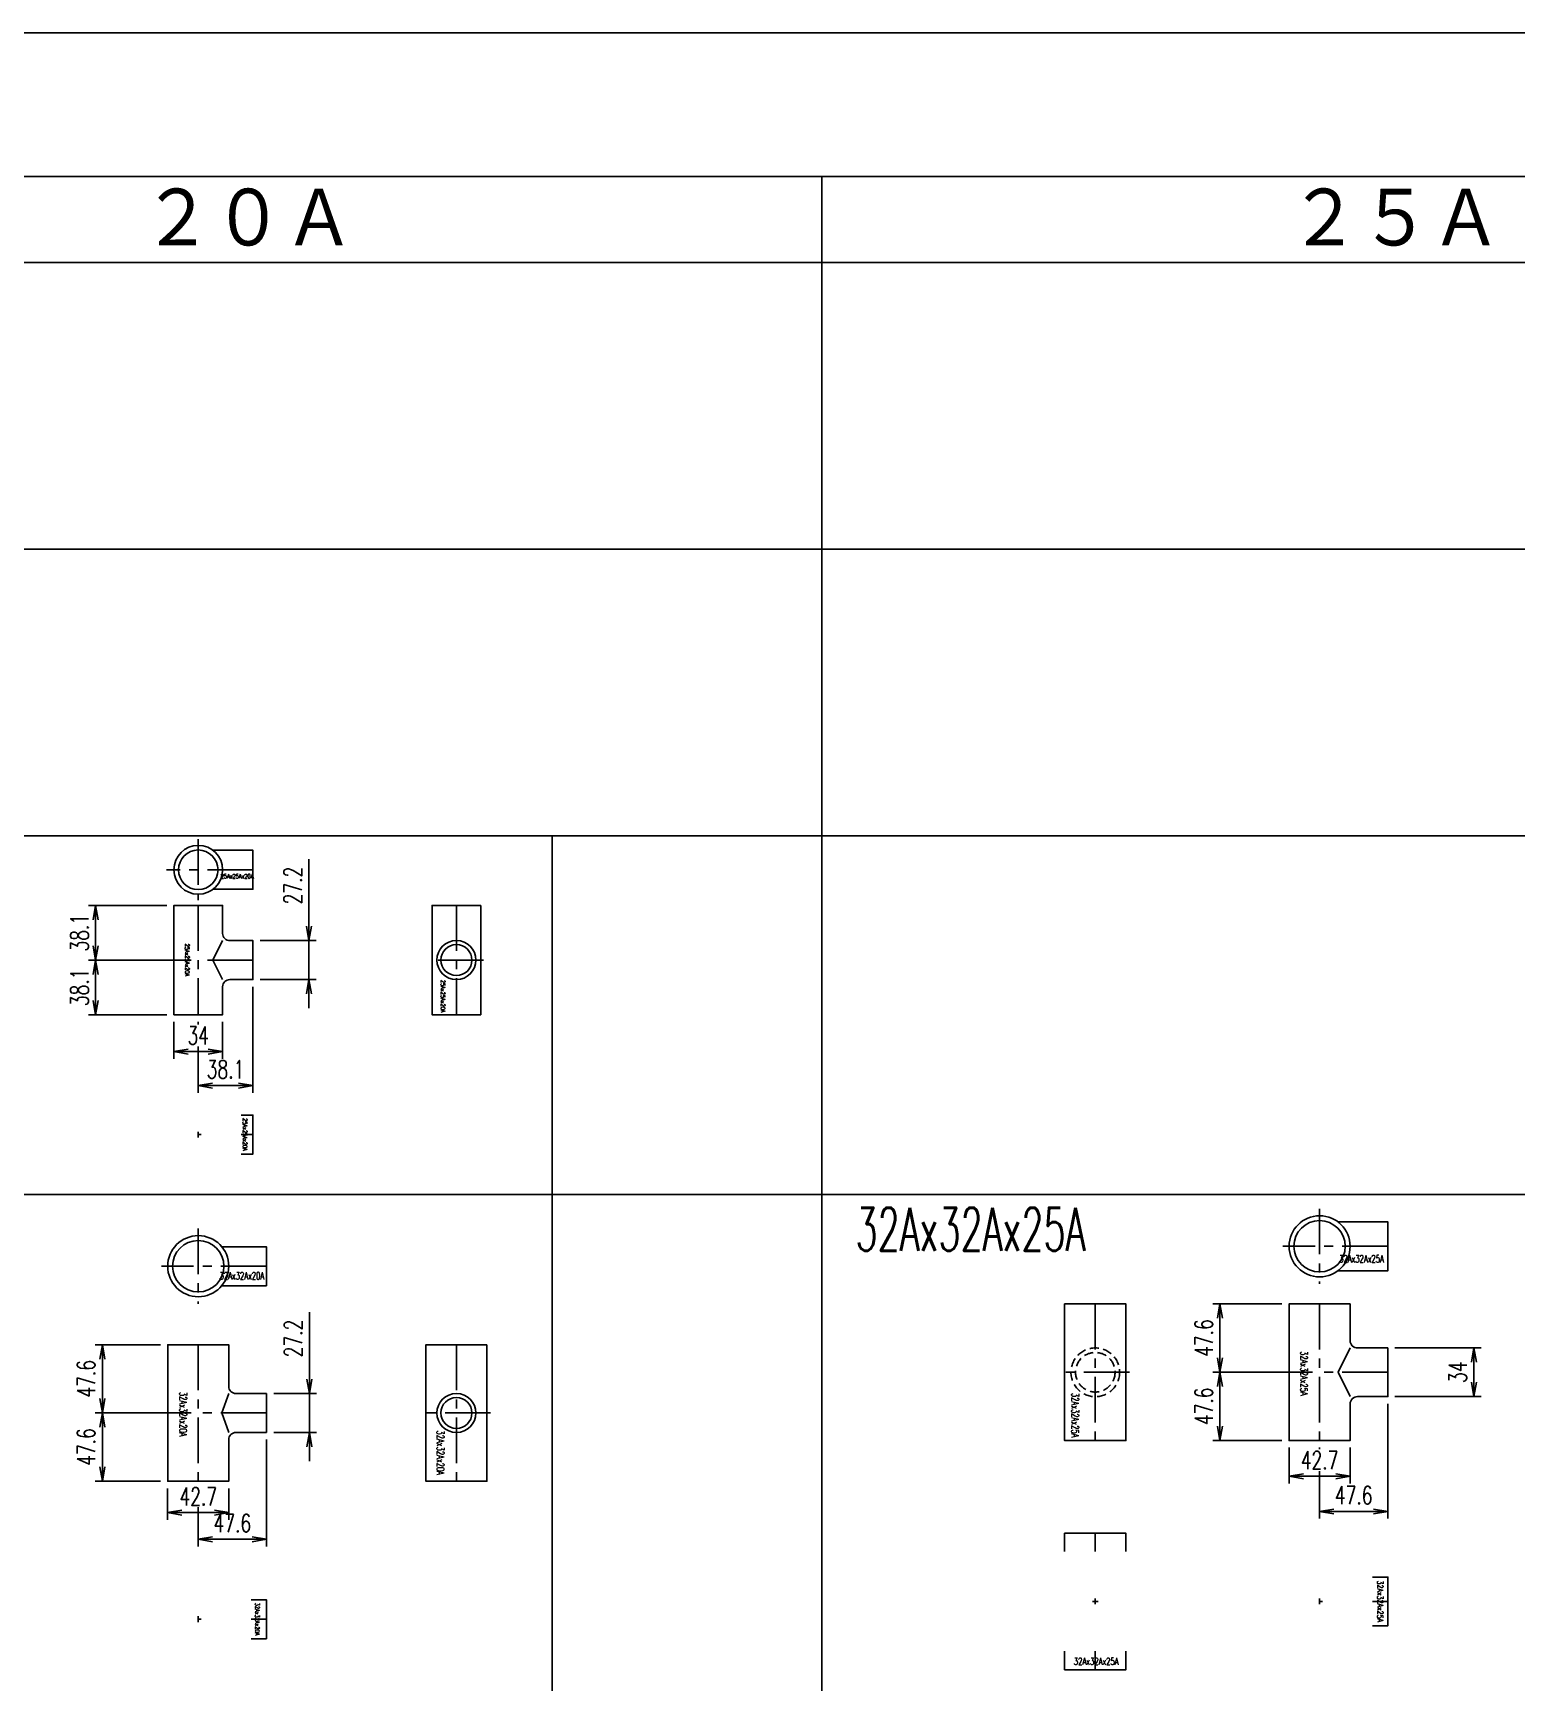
# Model space of a CAD drawing. Header units: millimetres. Extents: x 2090 to 42062, y -14812 to 2738.
# Drawn here: x 9435 to 10470, y 657 to 1808 of the extents above; entities that cross this region are included whole.
import ezdxf

# ---------------------------------------------------------------- set-up
doc = ezdxf.new("R2010")
doc.units = ezdxf.units.MM
doc.header["$PDMODE"] = 35
doc.linetypes.add('CENTER', pattern=[50.8, 31.75, -6.35, 6.35, -6.35])
doc.linetypes.add('HIDDEN', pattern=[9.525, 6.35, -3.175])
for name, color, linetype in [('#配管（SUS)', 220, 'Continuous'), ('DIM', 1, 'Continuous'), ('skeleton', 7, 'Continuous')]:
    doc.layers.add(name, color=color, linetype=linetype)
doc.styles.add('kpk', font='romans.shx', dxfattribs={"width": 0.7, "bigfont": 'extfont2.shx'})
doc.styles.get("Standard").update_dxf_attribs({"font": 'romans.shx', "bigfont": 'extfont.shx'})
doc.dimstyles.new('1／5～KPK', dxfattribs={"dimscale": 5, "dimtxt": 2.5, "dimasz": 2, "dimexe": 1, "dimexo": 1, "dimgap": 1, "dimtad": 3, "dimdsep": 46, "dimtxsty": 'kpk', "dimblk": 'OPEN', "dimcen": 2.5, "dimclrd": 9, "dimclre": 9, "dimclrt": 4, "dimadec": 1, "dimazin": 2, "dimtfac": 1, "dimtmove": 0, "dimatfit": 2, "dimldrblk": 'OPEN', "dimfxl": 1, "dimtfill": 1, "dimlwd": -1, "dimlwe": -1, "dimarcsym": 1})

# ---------------------------------------------------------------- blocks, each defined once
blk = doc.blocks.new('_Open')
at = {"color": 0, "linetype": 'ByBlock', "lineweight": -2}
for p, q in [((-1, 0.17), (0, 0)), ((-1, -0.17), (0, 0)), ((0, 0), (-1, 0))]:
    blk.add_line(p, q, dxfattribs=at)
blk = doc.blocks.new('*D277')
at = {"layer": 'Defpoints', "color": 0, "linetype": 'ByBlock', "transparency": 16777216}
for p in [(9533.5, 1199.1), (9550.5, 1161)]:
    blk.add_point(p, dxfattribs=at)
at = {"layer": 'DIM', "color": 9, "transparency": 16777216}
for p, q in [((9528.5, 1199.1), (9473.9, 1199.1)), ((9478.9, 1171), (9478.9, 1189.1)), ((9545.5, 1161), (9473.9, 1161))]:
    blk.add_line(p, q, dxfattribs=at)
at = {"layer": 'DIM', "color": 9, "linetype": 'ByBlock', "transparency": 16777216, "xscale": 10, "yscale": 10, "zscale": 10}
for p, rotation in [((9478.9, 1199.1), 90), ((9478.9, 1161), 270)]:
    blk.add_blockref('_Open', p, dxfattribs=dict(at, rotation=rotation))
at = {"layer": 'DIM', "color": 4, "linetype": 'ByBlock', "transparency": 16777216, "insert": (9467.7, 1180.1), "char_height": 12.5, "attachment_point": 5, "rotation": 90, "style": 'kpk', "bg_fill": 3, "box_fill_scale": 1.1, "bg_fill_color": 256, "bg_fill_true_color": 13158600, "bg_fill_transparency": 0}
blk.add_mtext('38.1', dxfattribs=at)
at = {"layer": 'Defpoints', "color": 0, "linetype": 'ByBlock', "transparency": 16777216}
blk.add_point((9478.9, 1199.1), dxfattribs=at)
blk = doc.blocks.new('*D278')
at = {"layer": 'Defpoints', "color": 0, "linetype": 'ByBlock', "transparency": 16777216}
for p in [(9550.5, 1161), (9533.5, 1122.9)]:
    blk.add_point(p, dxfattribs=at)
at = {"layer": 'DIM', "color": 9, "transparency": 16777216}
for p, q in [((9545.5, 1161), (9473.9, 1161)), ((9478.9, 1151), (9478.9, 1132.9)), ((9528.5, 1122.9), (9473.9, 1122.9))]:
    blk.add_line(p, q, dxfattribs=at)
at = {"layer": 'DIM', "color": 9, "linetype": 'ByBlock', "transparency": 16777216, "xscale": 10, "yscale": 10, "zscale": 10}
for p, rotation in [((9478.9, 1161), 90), ((9478.9, 1122.9), 270)]:
    blk.add_blockref('_Open', p, dxfattribs=dict(at, rotation=rotation))
at = {"layer": 'DIM', "color": 4, "linetype": 'ByBlock', "transparency": 16777216, "insert": (9467.7, 1142), "char_height": 12.5, "attachment_point": 5, "rotation": 90, "style": 'kpk', "bg_fill": 3, "box_fill_scale": 1.1, "bg_fill_color": 256, "bg_fill_true_color": 13158600, "bg_fill_transparency": 0}
blk.add_mtext('38.1', dxfattribs=at)
at = {"layer": 'Defpoints', "color": 0, "linetype": 'ByBlock', "transparency": 16777216}
blk.add_point((9478.9, 1122.9), dxfattribs=at)
blk = doc.blocks.new('*D279')
at = {"layer": 'Defpoints', "color": 0, "linetype": 'ByBlock', "transparency": 16777216}
for p in [(9588.6, 1147.4), (9550.5, 1122.9)]:
    blk.add_point(p, dxfattribs=at)
at = {"layer": 'DIM', "color": 9, "transparency": 16777216}
for p, q in [((9588.6, 1142.4), (9588.6, 1068.5)), ((9550.5, 1117.9), (9550.5, 1068.5)), ((9560.5, 1073.5), (9578.6, 1073.5))]:
    blk.add_line(p, q, dxfattribs=at)
at = {"layer": 'DIM', "color": 9, "linetype": 'ByBlock', "transparency": 16777216, "xscale": 10, "yscale": 10, "zscale": 10, "rotation": 180}
blk.add_blockref('_Open', (9550.5, 1073.5), dxfattribs=at)
at = {"layer": 'DIM', "color": 9, "linetype": 'ByBlock', "transparency": 16777216, "xscale": 10, "yscale": 10, "zscale": 10}
blk.add_blockref('_Open', (9588.6, 1073.5), dxfattribs=at)
at = {"layer": 'DIM', "color": 4, "linetype": 'ByBlock', "transparency": 16777216, "insert": (9569.5, 1084.8), "char_height": 12.5, "attachment_point": 5, "style": 'kpk', "bg_fill": 3, "box_fill_scale": 1.1, "bg_fill_color": 256, "bg_fill_true_color": 13158600, "bg_fill_transparency": 0}
blk.add_mtext('38.1', dxfattribs=at)
at = {"layer": 'Defpoints', "color": 0, "linetype": 'ByBlock', "transparency": 16777216}
blk.add_point((9588.6, 1073.5), dxfattribs=at)
blk = doc.blocks.new('*D280')
at = {"layer": 'Defpoints', "color": 0, "linetype": 'ByBlock', "transparency": 16777216}
for p in [(9533.5, 1122.9), (9567.5, 1122.9), (9533.5, 1097.2)]:
    blk.add_point(p, dxfattribs=at)
at = {"layer": 'DIM', "color": 9, "transparency": 16777216}
for p, q in [((9533.5, 1117.9), (9533.5, 1092.2)), ((9567.5, 1117.9), (9567.5, 1092.2)), ((9557.5, 1097.2), (9543.5, 1097.2))]:
    blk.add_line(p, q, dxfattribs=at)
at = {"layer": 'DIM', "color": 9, "linetype": 'ByBlock', "transparency": 16777216, "xscale": 10, "yscale": 10, "zscale": 10, "rotation": 180}
blk.add_blockref('_Open', (9533.5, 1097.2), dxfattribs=at)
at = {"layer": 'DIM', "color": 9, "linetype": 'ByBlock', "transparency": 16777216, "xscale": 10, "yscale": 10, "zscale": 10}
blk.add_blockref('_Open', (9567.5, 1097.2), dxfattribs=at)
at = {"layer": 'DIM', "color": 4, "linetype": 'ByBlock', "transparency": 16777216, "insert": (9550.5, 1108.4), "char_height": 12.5, "attachment_point": 5, "style": 'kpk', "bg_fill": 3, "box_fill_scale": 1.1, "bg_fill_color": 256, "bg_fill_true_color": 13158600, "bg_fill_transparency": 0}
blk.add_mtext('34', dxfattribs=at)
blk = doc.blocks.new('*D281')
at = {"layer": 'Defpoints', "color": 0, "linetype": 'ByBlock', "transparency": 16777216}
for p in [(9588.6, 1174.6), (9627.7, 1174.6), (9588.6, 1147.4)]:
    blk.add_point(p, dxfattribs=at)
at = {"layer": 'DIM', "color": 9, "transparency": 16777216}
for p, q in [((9627.7, 1184.6), (9627.7, 1231.3)), ((9593.6, 1174.6), (9632.7, 1174.6)), ((9627.7, 1147.4), (9627.7, 1174.6)), ((9593.6, 1147.4), (9632.7, 1147.4)), ((9627.7, 1137.4), (9627.7, 1127.4))]:
    blk.add_line(p, q, dxfattribs=at)
at = {"layer": 'DIM', "color": 9, "linetype": 'ByBlock', "transparency": 16777216, "xscale": 10, "yscale": 10, "zscale": 10}
for p, rotation in [((9627.7, 1174.6), 270), ((9627.7, 1147.4), 90)]:
    blk.add_blockref('_Open', p, dxfattribs=dict(at, rotation=rotation))
at = {"layer": 'DIM', "color": 4, "linetype": 'ByBlock', "transparency": 16777216, "insert": (9616.4, 1213), "char_height": 12.5, "attachment_point": 5, "rotation": 90, "style": 'kpk', "bg_fill": 3, "box_fill_scale": 1.1, "bg_fill_color": 256, "bg_fill_true_color": 13158600, "bg_fill_transparency": 0}
blk.add_mtext('27.2', dxfattribs=at)
blk = doc.blocks.new('*D282')
at = {"layer": 'Defpoints', "color": 0, "linetype": 'ByBlock', "transparency": 16777216}
for p in [(9483.6, 892.8), (9529.1, 892.8), (9550.5, 845.2)]:
    blk.add_point(p, dxfattribs=at)
at = {"layer": 'DIM', "color": 9, "transparency": 16777216}
for p, q in [((9524.1, 892.8), (9478.6, 892.8)), ((9483.6, 855.2), (9483.6, 882.8)), ((9545.5, 845.2), (9478.6, 845.2))]:
    blk.add_line(p, q, dxfattribs=at)
at = {"layer": 'DIM', "color": 9, "linetype": 'ByBlock', "transparency": 16777216, "xscale": 10, "yscale": 10, "zscale": 10}
for p, rotation in [((9483.6, 892.8), 90), ((9483.6, 845.2), 270)]:
    blk.add_blockref('_Open', p, dxfattribs=dict(at, rotation=rotation))
at = {"layer": 'DIM', "color": 4, "linetype": 'ByBlock', "transparency": 16777216, "insert": (9472.3, 869), "char_height": 12.5, "attachment_point": 5, "rotation": 90, "style": 'kpk', "bg_fill": 3, "box_fill_scale": 1.1, "bg_fill_color": 256, "bg_fill_true_color": 13158600, "bg_fill_transparency": 0}
blk.add_mtext('47.6', dxfattribs=at)
blk = doc.blocks.new('*D283')
at = {"layer": 'Defpoints', "color": 0, "linetype": 'ByBlock', "transparency": 16777216}
for p in [(9550.5, 845.2), (9483.6, 797.6), (9529.1, 797.6)]:
    blk.add_point(p, dxfattribs=at)
at = {"layer": 'DIM', "color": 9, "transparency": 16777216}
for p, q in [((9545.5, 845.2), (9478.6, 845.2)), ((9483.6, 835.2), (9483.6, 807.6)), ((9524.1, 797.6), (9478.6, 797.6))]:
    blk.add_line(p, q, dxfattribs=at)
at = {"layer": 'DIM', "color": 9, "linetype": 'ByBlock', "transparency": 16777216, "xscale": 10, "yscale": 10, "zscale": 10}
for p, rotation in [((9483.6, 845.2), 90), ((9483.6, 797.6), 270)]:
    blk.add_blockref('_Open', p, dxfattribs=dict(at, rotation=rotation))
at = {"layer": 'DIM', "color": 4, "linetype": 'ByBlock', "transparency": 16777216, "insert": (9472.3, 821.4), "char_height": 12.5, "attachment_point": 5, "rotation": 90, "style": 'kpk', "bg_fill": 3, "box_fill_scale": 1.1, "bg_fill_color": 256, "bg_fill_true_color": 13158600, "bg_fill_transparency": 0}
blk.add_mtext('47.6', dxfattribs=at)
blk = doc.blocks.new('*D284')
at = {"layer": 'Defpoints', "color": 0, "linetype": 'ByBlock', "transparency": 16777216}
for p in [(9598.1, 831.6), (9550.5, 797.6), (9598.1, 757.1)]:
    blk.add_point(p, dxfattribs=at)
at = {"layer": 'DIM', "color": 9, "transparency": 16777216}
for p, q in [((9598.1, 826.6), (9598.1, 752.1)), ((9550.5, 792.6), (9550.5, 752.1)), ((9560.5, 757.1), (9588.1, 757.1))]:
    blk.add_line(p, q, dxfattribs=at)
at = {"layer": 'DIM', "color": 9, "linetype": 'ByBlock', "transparency": 16777216, "xscale": 10, "yscale": 10, "zscale": 10, "rotation": 180}
blk.add_blockref('_Open', (9550.5, 757.1), dxfattribs=at)
at = {"layer": 'DIM', "color": 9, "linetype": 'ByBlock', "transparency": 16777216, "xscale": 10, "yscale": 10, "zscale": 10}
blk.add_blockref('_Open', (9598.1, 757.1), dxfattribs=at)
at = {"layer": 'DIM', "color": 4, "linetype": 'ByBlock', "transparency": 16777216, "insert": (9574.3, 768.3), "char_height": 12.5, "attachment_point": 5, "style": 'kpk', "bg_fill": 3, "box_fill_scale": 1.1, "bg_fill_color": 256, "bg_fill_true_color": 13158600, "bg_fill_transparency": 0}
blk.add_mtext('47.6', dxfattribs=at)
blk = doc.blocks.new('*D285')
at = {"layer": 'Defpoints', "color": 0, "linetype": 'ByBlock', "transparency": 16777216}
for p in [(9529.1, 797.6), (9571.8, 797.6), (9529.1, 775.7)]:
    blk.add_point(p, dxfattribs=at)
at = {"layer": 'DIM', "color": 9, "transparency": 16777216}
for p, q in [((9529.1, 792.6), (9529.1, 770.7)), ((9571.8, 792.6), (9571.8, 770.7)), ((9561.8, 775.7), (9539.1, 775.7))]:
    blk.add_line(p, q, dxfattribs=at)
at = {"layer": 'DIM', "color": 9, "linetype": 'ByBlock', "transparency": 16777216, "xscale": 10, "yscale": 10, "zscale": 10, "rotation": 180}
blk.add_blockref('_Open', (9529.1, 775.7), dxfattribs=at)
at = {"layer": 'DIM', "color": 9, "linetype": 'ByBlock', "transparency": 16777216, "xscale": 10, "yscale": 10, "zscale": 10}
blk.add_blockref('_Open', (9571.8, 775.7), dxfattribs=at)
at = {"layer": 'DIM', "color": 4, "linetype": 'ByBlock', "transparency": 16777216, "insert": (9550.5, 787), "char_height": 12.5, "attachment_point": 5, "style": 'kpk', "bg_fill": 3, "box_fill_scale": 1.1, "bg_fill_color": 256, "bg_fill_true_color": 13158600, "bg_fill_transparency": 0}
blk.add_mtext('42.7', dxfattribs=at)
blk = doc.blocks.new('*D286')
at = {"layer": 'Defpoints', "color": 0, "linetype": 'ByBlock', "transparency": 16777216}
for p in [(9598.1, 858.8), (9628, 858.8), (9598.1, 831.6)]:
    blk.add_point(p, dxfattribs=at)
at = {"layer": 'DIM', "color": 9, "transparency": 16777216}
for p, q in [((9628, 868.8), (9628, 915.4)), ((9603.1, 858.8), (9633, 858.8)), ((9628, 831.6), (9628, 858.8)), ((9603.1, 831.6), (9633, 831.6)), ((9628, 821.6), (9628, 811.6))]:
    blk.add_line(p, q, dxfattribs=at)
at = {"layer": 'DIM', "color": 9, "linetype": 'ByBlock', "transparency": 16777216, "xscale": 10, "yscale": 10, "zscale": 10}
for p, rotation in [((9628, 858.8), 270), ((9628, 831.6), 90)]:
    blk.add_blockref('_Open', p, dxfattribs=dict(at, rotation=rotation))
at = {"layer": 'DIM', "color": 4, "linetype": 'ByBlock', "transparency": 16777216, "insert": (9616.7, 897.1), "char_height": 12.5, "attachment_point": 5, "rotation": 90, "style": 'kpk', "bg_fill": 3, "box_fill_scale": 1.1, "bg_fill_color": 256, "bg_fill_true_color": 13158600, "bg_fill_transparency": 0}
blk.add_mtext('27.2', dxfattribs=at)
blk = doc.blocks.new('*D296')
at = {"layer": 'Defpoints', "color": 0, "linetype": 'ByBlock', "transparency": 16777216}
for p in [(10263.1, 921.2), (10311.3, 921.2), (10332.6, 873.6)]:
    blk.add_point(p, dxfattribs=at)
at = {"layer": 'DIM', "color": 9, "transparency": 16777216}
for p, q in [((10306.3, 921.2), (10258.1, 921.2)), ((10263.1, 883.6), (10263.1, 911.2)), ((10327.6, 873.6), (10258.1, 873.6))]:
    blk.add_line(p, q, dxfattribs=at)
at = {"layer": 'DIM', "color": 9, "linetype": 'ByBlock', "transparency": 16777216, "xscale": 10, "yscale": 10, "zscale": 10}
for p, rotation in [((10263.1, 921.2), 90), ((10263.1, 873.6), 270)]:
    blk.add_blockref('_Open', p, dxfattribs=dict(at, rotation=rotation))
at = {"layer": 'DIM', "color": 4, "linetype": 'ByBlock', "transparency": 16777216, "insert": (10251.9, 897.4), "char_height": 12.5, "attachment_point": 5, "rotation": 90, "style": 'kpk', "bg_fill": 3, "box_fill_scale": 1.1, "bg_fill_color": 256, "bg_fill_true_color": 13158600, "bg_fill_transparency": 0}
blk.add_mtext('47.6', dxfattribs=at)
blk = doc.blocks.new('*D297')
at = {"layer": 'Defpoints', "color": 0, "linetype": 'ByBlock', "transparency": 16777216}
for p in [(10332.6, 873.6), (10263.1, 826), (10311.3, 826)]:
    blk.add_point(p, dxfattribs=at)
at = {"layer": 'DIM', "color": 9, "transparency": 16777216}
for p, q in [((10327.6, 873.6), (10258.1, 873.6)), ((10263.1, 863.6), (10263.1, 836)), ((10306.3, 826), (10258.1, 826))]:
    blk.add_line(p, q, dxfattribs=at)
at = {"layer": 'DIM', "color": 9, "linetype": 'ByBlock', "transparency": 16777216, "xscale": 10, "yscale": 10, "zscale": 10}
for p, rotation in [((10263.1, 873.6), 90), ((10263.1, 826), 270)]:
    blk.add_blockref('_Open', p, dxfattribs=dict(at, rotation=rotation))
at = {"layer": 'DIM', "color": 4, "linetype": 'ByBlock', "transparency": 16777216, "insert": (10251.9, 849.8), "char_height": 12.5, "attachment_point": 5, "rotation": 90, "style": 'kpk', "bg_fill": 3, "box_fill_scale": 1.1, "bg_fill_color": 256, "bg_fill_true_color": 13158600, "bg_fill_transparency": 0}
blk.add_mtext('47.6', dxfattribs=at)
blk = doc.blocks.new('*D298')
at = {"layer": 'Defpoints', "color": 0, "linetype": 'ByBlock', "transparency": 16777216}
for p in [(10380.2, 856.6), (10332.6, 826), (10380.2, 776.5)]:
    blk.add_point(p, dxfattribs=at)
at = {"layer": 'DIM', "color": 9, "transparency": 16777216}
for p, q in [((10380.2, 851.6), (10380.2, 771.5)), ((10332.6, 821), (10332.6, 771.5)), ((10342.6, 776.5), (10370.2, 776.5))]:
    blk.add_line(p, q, dxfattribs=at)
at = {"layer": 'DIM', "color": 9, "linetype": 'ByBlock', "transparency": 16777216, "xscale": 10, "yscale": 10, "zscale": 10, "rotation": 180}
blk.add_blockref('_Open', (10332.6, 776.5), dxfattribs=at)
at = {"layer": 'DIM', "color": 9, "linetype": 'ByBlock', "transparency": 16777216, "xscale": 10, "yscale": 10, "zscale": 10}
blk.add_blockref('_Open', (10380.2, 776.5), dxfattribs=at)
at = {"layer": 'DIM', "color": 4, "linetype": 'ByBlock', "transparency": 16777216, "insert": (10356.4, 787.8), "char_height": 12.5, "attachment_point": 5, "style": 'kpk', "bg_fill": 3, "box_fill_scale": 1.1, "bg_fill_color": 256, "bg_fill_true_color": 13158600, "bg_fill_transparency": 0}
blk.add_mtext('47.6', dxfattribs=at)
blk = doc.blocks.new('*D299')
at = {"layer": 'Defpoints', "color": 0, "linetype": 'ByBlock', "transparency": 16777216}
for p in [(10311.3, 826), (10354, 826), (10311.3, 801)]:
    blk.add_point(p, dxfattribs=at)
at = {"layer": 'DIM', "color": 9, "transparency": 16777216}
for p, q in [((10311.3, 821), (10311.3, 796)), ((10354, 821), (10354, 796)), ((10344, 801), (10321.3, 801))]:
    blk.add_line(p, q, dxfattribs=at)
at = {"layer": 'DIM', "color": 9, "linetype": 'ByBlock', "transparency": 16777216, "xscale": 10, "yscale": 10, "zscale": 10, "rotation": 180}
blk.add_blockref('_Open', (10311.3, 801), dxfattribs=at)
at = {"layer": 'DIM', "color": 9, "linetype": 'ByBlock', "transparency": 16777216, "xscale": 10, "yscale": 10, "zscale": 10}
blk.add_blockref('_Open', (10354, 801), dxfattribs=at)
at = {"layer": 'DIM', "color": 4, "linetype": 'ByBlock', "transparency": 16777216, "insert": (10332.6, 812.3), "char_height": 12.5, "attachment_point": 5, "style": 'kpk', "bg_fill": 3, "box_fill_scale": 1.1, "bg_fill_color": 256, "bg_fill_true_color": 13158600, "bg_fill_transparency": 0}
blk.add_mtext('42.7', dxfattribs=at)
blk = doc.blocks.new('*D310')
at = {"layer": 'Defpoints', "color": 0, "linetype": 'ByBlock', "transparency": 16777216}
for p in [(10380.2, 890.6), (10440.3, 890.6), (10380.2, 856.6)]:
    blk.add_point(p, dxfattribs=at)
at = {"layer": 'DIM', "color": 9, "transparency": 16777216}
for p, q in [((10385.2, 890.6), (10445.3, 890.6)), ((10440.3, 866.6), (10440.3, 880.6)), ((10385.2, 856.6), (10445.3, 856.6))]:
    blk.add_line(p, q, dxfattribs=at)
at = {"layer": 'DIM', "color": 9, "linetype": 'ByBlock', "transparency": 16777216, "xscale": 10, "yscale": 10, "zscale": 10}
for p, rotation in [((10440.3, 890.6), 90), ((10440.3, 856.6), 270)]:
    blk.add_blockref('_Open', p, dxfattribs=dict(at, rotation=rotation))
at = {"layer": 'DIM', "color": 4, "linetype": 'ByBlock', "transparency": 16777216, "insert": (10429, 873.6), "char_height": 12.5, "attachment_point": 5, "rotation": 90, "style": 'kpk', "bg_fill": 3, "box_fill_scale": 1.1, "bg_fill_color": 256, "bg_fill_true_color": 13158600, "bg_fill_transparency": 0}
blk.add_mtext('34', dxfattribs=at)
blk = doc.blocks.new('(SUS)25A×20A-RT-1')
at = {"layer": '#配管（SUS)', "color": 2, "linetype": 'CENTER'}
for p, q in [((0, 38.1), (0, -38.1)), ((38.1, 0), (0, 0))]:
    blk.add_line(p, q, dxfattribs=at)
at = {"layer": '#配管（SUS)', "color": 0, "linetype": 'ByBlock'}
blk.add_lwpolyline([(22, 13.6, -0.414214), (17, 18.6), (17, 38.1), (-17, 38.1), (-17, -38.1), (17, -38.1), (17, -18.6, -0.414214), (22, -13.6), (38.1, -13.6), (38.1, 13.6)], format="xyb", close=True, dxfattribs=at)
blk.add_lwpolyline([(17, 13.6), (10.2, 0), (17, -13.6)], dxfattribs=at)
at = {"layer": 'Defpoints', "color": 5, "insert": (-7.7, 0), "char_height": 3, "attachment_point": 5, "rotation": 270}
blk.add_mtext('{\\W0.7;25Ax25Ax20A}', dxfattribs=at)
blk = doc.blocks.new('(SUS)25A×20A-RT-2')
at = {"layer": '#配管（SUS)', "color": 2, "linetype": 'CENTER'}
for p, q in [((0, 38.1), (0, -38.1)), ((19, 0), (-19, 0))]:
    blk.add_line(p, q, dxfattribs=at)
at = {"layer": '#配管（SUS)', "color": 0, "linetype": 'ByBlock'}
blk.add_lwpolyline([(17, 38.1), (17, -38.1), (-17, -38.1), (-17, 38.1)], close=True, dxfattribs=at)
for radius in [13.6, 10.8]:
    blk.add_circle((0, 0), radius, dxfattribs=at)
at = {"layer": 'Defpoints', "color": 5, "insert": (-9.4, -25.3), "char_height": 3, "attachment_point": 5, "rotation": 270}
blk.add_mtext('{\\W0.7;25Ax25Ax20A}', dxfattribs=at)
blk = doc.blocks.new('(SUS)25A×20A-RT-3')
at = {"layer": '#配管（SUS)', "color": 2, "linetype": 'CENTER'}
for p, q in [((0, 21.3), (0, -21.3)), ((38.1, 0), (-22.1, 0))]:
    blk.add_line(p, q, dxfattribs=at)
at = {"layer": '#配管（SUS)', "color": 0, "linetype": 'ByBlock'}
blk.add_lwpolyline([(10.2, -13.6), (38.1, -13.6), (38.1, 13.6), (10.2, 13.6)], dxfattribs=at)
for radius in [17, 13.8]:
    blk.add_circle((0, 0), radius, dxfattribs=at)
at = {"layer": 'Defpoints', "color": 5, "insert": (27.1, -4.5), "char_height": 3, "attachment_point": 5}
blk.add_mtext('{\\W0.7;25Ax25Ax20A}', dxfattribs=at)
blk = doc.blocks.new('(SUS)25A×20A-RT-6')
at = {"layer": '#配管（SUS)', "color": 2, "linetype": 'CENTER'}
for p, q in [((0, 2), (0, -2)), ((0, 2), (0, -2)), ((0, 0), (2, 0)), ((38.1, 0), (30, 0)), ((0, 0), (2, 0))]:
    blk.add_line(p, q, dxfattribs=at)
at = {"layer": '#配管（SUS)', "color": 0, "linetype": 'ByBlock'}
blk.add_lwpolyline([(30, -13.6), (38.1, -13.6), (38.1, 13.6), (30, 13.6)], dxfattribs=at)
at = {"layer": 'Defpoints', "color": 5, "insert": (32.6, 0), "char_height": 3, "attachment_point": 5, "rotation": 270}
blk.add_mtext('{\\W0.7;25Ax25Ax20A}', dxfattribs=at)
blk = doc.blocks.new('(SUS)32A×20A-RT-1')
at = {"layer": '#配管（SUS)', "color": 2, "linetype": 'CENTER'}
for p, q in [((0, 47.6), (0, -47.6)), ((47.6, 0), (0, 0))]:
    blk.add_line(p, q, dxfattribs=at)
at = {"layer": '#配管（SUS)', "color": 0, "linetype": 'ByBlock'}
blk.add_lwpolyline([(47.6, 13.6), (47.6, -13.6), (26.3, -13.6, 0.414214), (21.3, -18.6), (21.3, -47.6), (-21.3, -47.6), (-21.3, 47.6), (21.3, 47.6), (21.3, 18.6, 0.414214), (26.3, 13.6)], format="xyb", close=True, dxfattribs=at)
blk.add_lwpolyline([(21.3, 13.6), (16.5, 0), (21.3, -13.6)], dxfattribs=at)
at = {"layer": 'Defpoints', "color": 5, "insert": (-10.5, -0.9), "char_height": 5, "attachment_point": 5, "rotation": 270}
blk.add_mtext('{\\W0.7;32Ax32Ax20A}', dxfattribs=at)
blk = doc.blocks.new('(SUS)32A×20A-RT-2')
at = {"layer": '#配管（SUS)', "color": 2, "linetype": 'CENTER'}
for p, q in [((0, 47.6), (0, -47.6)), ((23.8, 0), (-23.8, 0))]:
    blk.add_line(p, q, dxfattribs=at)
at = {"layer": '#配管（SUS)', "color": 0, "linetype": 'ByBlock'}
blk.add_lwpolyline([(21.3, 47.6), (21.3, -47.6), (-21.3, -47.6), (-21.3, 47.6)], close=True, dxfattribs=at)
for radius in [13.6, 10.8]:
    blk.add_circle((0, 0), radius, dxfattribs=at)
at = {"layer": 'Defpoints', "color": 5, "insert": (-11.1, -27.8), "char_height": 5, "attachment_point": 5, "rotation": 270}
blk.add_mtext('{\\W0.7;32Ax32Ax20A}', dxfattribs=at)
blk = doc.blocks.new('(SUS)32A×20A-RT-3')
at = {"layer": '#配管（SUS)', "color": 2, "linetype": 'CENTER'}
for p, q in [((0, 26.2), (0, -26.2)), ((47.6, 0), (-25.7, 0))]:
    blk.add_line(p, q, dxfattribs=at)
at = {"layer": '#配管（SUS)', "color": 0, "linetype": 'ByBlock'}
blk.add_lwpolyline([(16.5, -13.6), (47.6, -13.6), (47.6, 13.6), (16.5, 13.6)], dxfattribs=at)
for radius in [21.3, 17.9]:
    blk.add_circle((0, 0), radius, dxfattribs=at)
at = {"layer": 'Defpoints', "color": 5, "insert": (30.4, -6.7), "char_height": 5, "attachment_point": 5}
blk.add_mtext('{\\W0.7;32Ax32Ax20A}', dxfattribs=at)
blk = doc.blocks.new('(SUS)32A×20A-RT-6')
at = {"layer": '#配管（SUS)', "color": 2, "linetype": 'CENTER'}
for p, q in [((0, 2), (0, -2)), ((0, 2), (0, -2)), ((0, 0), (2, 0)), ((47.6, 0), (37, 0)), ((0, 0), (2, 0))]:
    blk.add_line(p, q, dxfattribs=at)
at = {"layer": '#配管（SUS)', "color": 0, "linetype": 'ByBlock'}
blk.add_lwpolyline([(37, 13.6), (47.6, 13.6), (47.6, -13.6), (37, -13.6)], dxfattribs=at)
at = {"layer": 'Defpoints', "color": 5, "insert": (41.2, 0), "char_height": 3, "attachment_point": 5, "rotation": 270}
blk.add_mtext('{\\W0.7;32Ax32Ax20A}', dxfattribs=at)
blk = doc.blocks.new('（SUS)32A×25A-RT-1')
at = {"layer": '#配管（SUS)', "color": 2, "linetype": 'CENTER'}
for p, q in [((0, 47.6), (0, -47.6)), ((47.6, 0), (0, 0))]:
    blk.add_line(p, q, dxfattribs=at)
at = {"layer": '#配管（SUS)', "color": 0, "linetype": 'ByBlock'}
blk.add_lwpolyline([(47.6, 17), (26.4, 17, -0.414214), (21.3, 22), (21.3, 47.6), (-21.3, 47.6), (-21.3, -47.6), (21.3, -47.6), (21.3, -22, -0.414214), (26.4, -17), (47.6, -17)], format="xyb", close=True, dxfattribs=at)
blk.add_lwpolyline([(21.3, 17), (12.9, 0), (21.3, -17)], dxfattribs=at)
at = {"layer": 'Defpoints', "color": 5, "insert": (-10.9, -0.9), "char_height": 5, "attachment_point": 5, "rotation": 270}
blk.add_mtext('{\\W0.7;32Ax32Ax25A}', dxfattribs=at)
blk = doc.blocks.new('（SUS)32A×25A-RT-3')
at = {"layer": '#配管（SUS)', "color": 2, "linetype": 'CENTER'}
for p, q in [((0, 26.2), (0, -26.2)), ((47.6, 0), (-25.7, 0))]:
    blk.add_line(p, q, dxfattribs=at)
at = {"layer": '#配管（SUS)', "color": 0, "linetype": 'ByBlock'}
blk.add_lwpolyline([(12.9, 17), (47.6, 17), (47.6, -17), (12.9, -17)], dxfattribs=at)
for radius in [21.3, 17.9]:
    blk.add_circle((0, 0), radius, dxfattribs=at)
at = {"layer": 'Defpoints', "color": 5, "insert": (29.2, -8.7), "char_height": 5, "attachment_point": 5}
blk.add_mtext('{\\W0.7;32Ax32Ax25A}', dxfattribs=at)
blk = doc.blocks.new('（SUS)32A×25A-RT-4')
at = {"layer": '#配管（SUS)', "color": 2, "linetype": 'CENTER'}
for p, q in [((0, 47.6), (0, -47.6)), ((23.8, 0), (-23.8, 0))]:
    blk.add_line(p, q, dxfattribs=at)
at = {"layer": '#配管（SUS)', "color": 0, "linetype": 'ByBlock'}
blk.add_lwpolyline([(-21.4, 47.6), (-21.4, -47.6), (21.3, -47.6), (21.3, 47.6)], close=True, dxfattribs=at)
at = {"layer": '#配管（SUS)', "color": 252, "linetype": 'HIDDEN'}
for radius in [17, 13.8]:
    blk.add_circle((0, 0), radius, dxfattribs=at)
at = {"layer": 'Defpoints', "color": 5, "insert": (-14, -30), "char_height": 5, "attachment_point": 5, "rotation": 270}
blk.add_mtext('{\\W0.7;32Ax32Ax25A}', dxfattribs=at)
blk = doc.blocks.new('（SUS)32A×25A-RT-5')
at = {"layer": '#配管（SUS)', "color": 2, "linetype": 'CENTER'}
for p, q in [((0, 47.6), (0, 34.8)), ((-2, 0), (2, 0)), ((0, 2), (0, -2)), ((0, -34.8), (0, -47.6))]:
    blk.add_line(p, q, dxfattribs=at)
at = {"layer": '#配管（SUS)', "color": 0, "linetype": 'ByBlock'}
for points in [[(21.3, 34.8), (21.3, 47.6), (-21.4, 47.6), (-21.4, 34.8)], [(-21.4, -34.8), (-21.4, -47.6), (21.3, -47.6), (21.3, -34.8)]]:
    blk.add_lwpolyline(points, dxfattribs=at)
at = {"layer": 'Defpoints', "color": 5, "insert": (0.6, -41.8), "char_height": 5, "attachment_point": 5}
blk.add_mtext('{\\W0.7;32Ax32Ax25A}', dxfattribs=at)
blk = doc.blocks.new('（SUS)32A×25A-RT-6')
at = {"layer": '#配管（SUS)', "color": 2, "linetype": 'CENTER'}
for p, q in [((0, 2), (0, -2)), ((0, 0), (2, 0)), ((47.6, 0), (36.975, 0))]:
    blk.add_line(p, q, dxfattribs=at)
at = {"layer": '#配管（SUS)', "color": 0, "linetype": 'ByBlock'}
blk.add_lwpolyline([(36.975, -17), (47.6, -17), (47.6, 17), (36.975, 17)], dxfattribs=at)
at = {"layer": 'Defpoints', "color": 5, "insert": (42.2875, 0), "char_height": 4, "attachment_point": 5, "rotation": 270}
blk.add_mtext('{\\W0.7;32Ax32Ax25A}', dxfattribs=at)

msp = doc.modelspace()

# ---------------------------------------------------------------- linework, layer by layer
at = {"layer": 'skeleton'}
for p, q in [((8325.36, 1807.568), (21142.157, 1807.568)), ((8385.36, 1707.568), (21142.157, 1707.568)), ((9985.36, 1707.568), (9985.36, -7094.106)), ((8325.36, 1647.568), (21142.157, 1647.568)), ((8325.36, 1447.568), (21142.157, 1447.568)), ((8325.36, 1247.568), (21142.157, 1247.568)), ((8325.36, 997.568), (21142.157, 997.568))]:
    msp.add_line(p, q, dxfattribs=at)
for points in [[(9797.28, 1247.568), (9985.36, 1247.568), (9985.36, 997.568), (9797.28, 997.568)], [(9797.28, 997.568), (9985.36, 997.568), (9985.36, 647.568), (9797.28, 647.568)]]:
    msp.add_lwpolyline(points, close=True, dxfattribs=at)

# ---------------------------------------------------------------- block references
at = {"layer": '#配管（SUS)'}
for name, p in [('(SUS)25A×20A-RT-2', (9730.558, 1161.036)), ('(SUS)25A×20A-RT-6', (9550.477, 1039.33)), ('（SUS)32A×25A-RT-3', (10332.62, 961.403)), ('(SUS)32A×20A-RT-3', (9550.477, 947.542)), ('（SUS)32A×25A-RT-4', (10176.177, 873.572)), ('(SUS)32A×20A-RT-2', (9730.558, 845.171)), ('（SUS)32A×25A-RT-5', (10176.177, 713.747)), ('（SUS)32A×25A-RT-6', (10332.62, 713.747)), ('(SUS)32A×20A-RT-6', (9550.477, 701.368))]:
    msp.add_blockref(name, p, dxfattribs=at)

# ---------------------------------------------------------------- texts
at = {"color": 71, "insert": (10008.918, 973.336), "char_height": 30, "attachment_point": 4}
msp.add_mtext('{\\W0.6;32Ax32Ax25A}', dxfattribs=at)
at = {"layer": 'skeleton', "char_height": 45, "attachment_point": 5}
for s, insert in [('２０Ａ', (9585.36, 1677.568)), ('２５Ａ', (10385.36, 1677.568))]:
    msp.add_mtext(s, dxfattribs=dict(at, insert=insert))

# ---------------------------------------------------------------- dimensions: what is measured, and where the dimension line sits
at = {"layer": 'DIM', "linetype": 'ByBlock'}
for base, p1, p2, picture, middle in [((9478.908, 1199.136), (9550.477, 1161.036), (9533.477, 1199.136), '*D277', (9467.658, 1180.086)), ((10263.132, 921.172), (10332.62, 873.572), (10311.27, 921.172), '*D296', (10251.882, 897.372)), ((9483.593, 892.771), (9550.477, 845.171), (9529.127, 892.771), '*D282', (9472.343, 868.971))]:
    dim = msp.add_linear_dim(base=base, p1=p1, p2=p2, angle=90, dimstyle='1／5～KPK', dxfattribs=at)
    dim.commit()
    dim.dimension.update_dxf_attribs({"geometry": picture, "text_midpoint": middle})

# ---------------------------------------------------------------- next in the draw order: dimensions: what is measured, and where the dimension line sits
for base, p1, p2, picture, middle in [((9478.908, 1122.936), (9550.477, 1161.036), (9533.477, 1122.936), '*D278', (9467.658, 1141.986)), ((10263.132, 825.972), (10332.62, 873.572), (10311.27, 825.972), '*D297', (10251.882, 849.772)), ((9483.593, 797.571), (9550.477, 845.171), (9529.127, 797.571), '*D283', (9472.343, 821.371))]:
    dim = msp.add_linear_dim(base=base, p1=p1, p2=p2, angle=90, dimstyle='1／5～KPK', dxfattribs=at)
    dim.commit()
    dim.dimension.update_dxf_attribs({"geometry": picture, "text_midpoint": middle})

# ---------------------------------------------------------------- next in the draw order: dimensions: what is measured, and where the dimension line sits
for base, p1, p2, picture, middle in [((9588.577, 1073.502), (9550.477, 1122.936), (9588.577, 1147.436), '*D279', (9569.527, 1084.752)), ((10380.22, 776.524), (10332.62, 825.972), (10380.22, 856.572), '*D298', (10356.42, 787.774)), ((9598.077, 757.067), (9550.477, 797.571), (9598.077, 831.571), '*D284', (9574.277, 768.317))]:
    dim = msp.add_linear_dim(base=base, p1=p1, p2=p2, dimstyle='1／5～KPK', dxfattribs=at)
    dim.commit()
    dim.dimension.update_dxf_attribs({"geometry": picture, "text_midpoint": middle})

# ---------------------------------------------------------------- next in the draw order: dimensions: what is measured, and where the dimension line sits
for base, p1, p2, picture, middle in [((9627.655, 1174.636), (9588.577, 1147.436), (9588.577, 1174.636), '*D281', (9616.405, 1212.97)), ((9627.992, 858.771), (9598.077, 831.571), (9598.077, 858.771), '*D286', (9616.742, 897.105)), ((10440.282, 890.572), (10380.22, 856.572), (10380.22, 890.572), '*D310', (10429.032, 873.572))]:
    dim = msp.add_linear_dim(base=base, p1=p1, p2=p2, angle=90, dimstyle='1／5～KPK', dxfattribs=at)
    dim.commit()
    dim.dimension.update_dxf_attribs({"geometry": picture, "text_midpoint": middle})
for base, p1, p2, picture, middle in [((9533.477, 1097.166), (9567.477, 1122.936), (9533.477, 1122.936), '*D280', (9550.477, 1108.416)), ((10311.27, 801.021), (10353.97, 825.972), (10311.27, 825.972), '*D299', (10332.62, 812.271)), ((9529.127, 775.739), (9571.827, 797.571), (9529.127, 797.571), '*D285', (9550.477, 786.989))]:
    dim = msp.add_linear_dim(base=base, p1=p1, p2=p2, dimstyle='1／5～KPK', dxfattribs=at)
    dim.commit()
    dim.dimension.update_dxf_attribs({"geometry": picture, "text_midpoint": middle})

# ---------------------------------------------------------------- next in the draw order: block references
at = {"layer": '#配管（SUS)'}
for name, p in [('(SUS)25A×20A-RT-3', (9550.477, 1223.992)), ('(SUS)25A×20A-RT-1', (9550.477, 1161.036)), ('（SUS)32A×25A-RT-1', (10332.62, 873.572)), ('(SUS)32A×20A-RT-1', (9550.477, 845.171))]:
    msp.add_blockref(name, p, dxfattribs=at)

doc.saveas('drawing.dxf')
